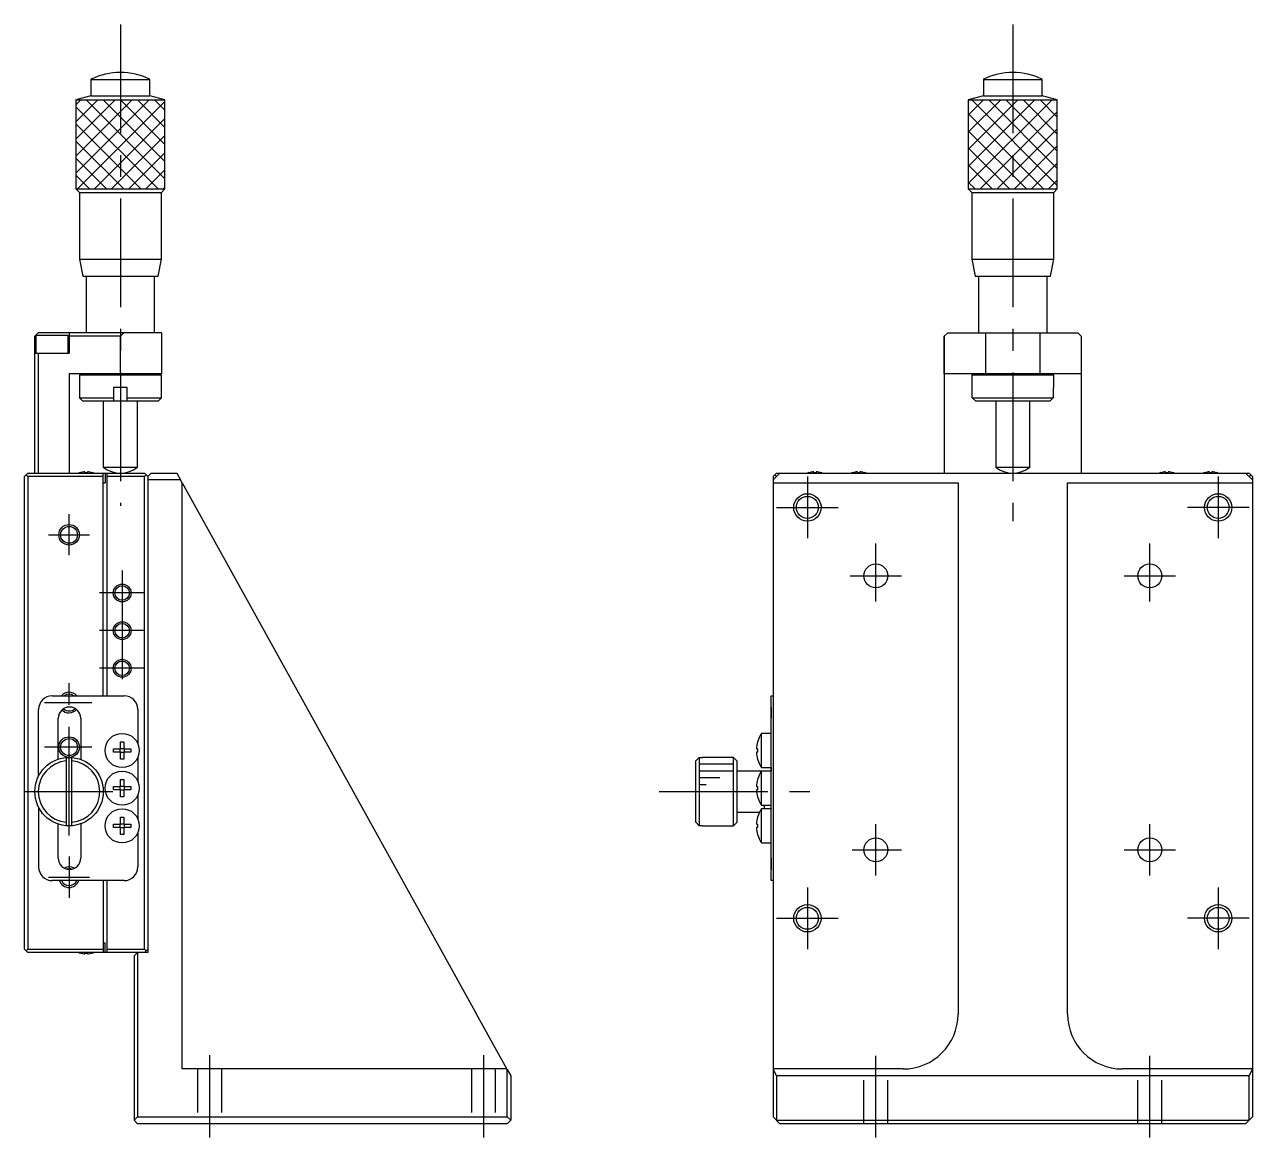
# Model space of a CAD drawing. Extents: x 0 to 391, y -8 to 360.
# Drawn here: x 212 to 391.3, y 105.9 to 268.4 of the extents above; entities that cross this region are included whole.
import ezdxf

# ---------------------------------------------------------------- set-up
doc = ezdxf.new("R2010")
doc.units = 0
doc.header["$LTSCALE"] = 0.5
doc.linetypes.add('CENTER', pattern=[50.8, 31.75, -6.35, 6.35, -6.35])
doc.linetypes.add('DASHED', pattern=[19.05, 12.7, -6.35])
for name, color, linetype in [('MSM_CENTER', 1, 'CENTER'), ('MSM_CONTINUOUS', 7, 'CONTINUOUS'), ('MSM_DASHED', 4, 'DASHED'), ('MSM_NARROW', 5, 'CONTINUOUS')]:
    doc.layers.add(name, color=color, linetype=linetype)

msp = doc.modelspace()

# ---------------------------------------------------------------- linework, layer by layer
at = {"layer": 'MSM_CENTER'}
for p, q in [((225.96, 268.37), (225.96, 198.12)), ((356.28, 268.37), (356.28, 195.87)), ((326.28, 202.37), (326.28, 193.37)), ((386.28, 202.37), (386.28, 193.37)), ((321.78, 197.87), (330.78, 197.87)), ((390.78, 197.87), (381.78, 197.87)), ((218.46, 190.87), (218.46, 196.87)), ((215.46, 193.87), (221.46, 193.87)), ((336.28, 184.12), (336.28, 192.6)), ((376.28, 184.12), (376.28, 192.6)), ((226.21, 188.67), (226.21, 171.15)), ((332.53, 187.87), (340.03, 187.87)), ((372.53, 187.87), (380.03, 187.87)), ((229.51, 185.37), (222.91, 185.37)), ((229.51, 179.87), (222.91, 179.87)), ((229.51, 174.37), (222.91, 174.37)), ((218.46, 149.97), (218.46, 172.5)), ((214.85, 169.37), (221.76, 169.37)), ((221.76, 162.87), (214.85, 162.87)), ((212.06, 156.37), (224.86, 156.37)), ((304.63, 156.37), (326.63, 156.37)), ((336.28, 144.12), (336.28, 151.62)), ((376.28, 144.12), (376.28, 151.62)), ((332.83, 147.87), (340.03, 147.87)), ((372.53, 147.87), (380.03, 147.87)), ((218.46, 146.87), (218.46, 140.87)), ((215.46, 143.87), (221.46, 143.87)), ((326.28, 142.37), (326.28, 133.37)), ((386.28, 142.37), (386.28, 133.37)), ((321.78, 137.87), (330.78, 137.87)), ((390.78, 137.87), (381.78, 137.87)), ((238.96, 117.87), (238.96, 105.87)), ((278.96, 117.87), (278.96, 105.87)), ((336.28, 105.87), (336.28, 117.77)), ((376.28, 105.87), (376.28, 117.77))]:
    msp.add_line(p, q, dxfattribs=at)
at = {"layer": 'MSM_CONTINUOUS'}
for p, q in [((221.66, 260.37), (230.26, 260.37)), ((221.66, 260.37), (221.66, 257.96)), ((230.26, 257.96), (230.26, 260.37)), ((351.98, 260.37), (360.58, 260.37)), ((351.98, 260.37), (351.98, 257.96)), ((360.58, 257.96), (360.58, 260.37)), ((221.66, 257.96), (219.46, 257.37)), ((219.46, 257.37), (232.46, 257.37)), ((219.46, 257.37), (219.46, 244.37)), ((221.66, 257.96), (230.26, 257.96)), ((232.46, 257.37), (230.26, 257.96)), ((232.46, 244.37), (232.46, 257.37)), ((351.98, 257.96), (349.78, 257.37)), ((349.78, 257.37), (362.78, 257.37)), ((349.78, 257.37), (349.78, 244.37)), ((351.98, 257.96), (360.58, 257.96)), ((362.78, 257.37), (360.58, 257.96)), ((362.78, 244.37), (362.78, 257.37)), ((219.46, 244.37), (232.46, 244.37)), ((219.46, 244.37), (219.96, 243.87)), ((231.96, 243.87), (232.46, 244.37)), ((349.78, 244.37), (362.78, 244.37)), ((349.78, 244.37), (350.28, 243.87)), ((362.28, 243.87), (362.78, 244.37)), ((219.96, 243.87), (231.96, 243.87)), ((219.96, 243.87), (219.96, 234.12)), ((231.96, 234.12), (231.96, 243.87)), ((350.28, 243.87), (362.28, 243.87)), ((350.28, 243.87), (350.28, 234.12)), ((362.28, 234.12), (362.28, 243.87)), ((219.96, 234.12), (231.96, 234.12)), ((219.96, 234.12), (220.46, 231.62)), ((231.46, 231.62), (231.96, 234.12)), ((350.28, 234.12), (362.28, 234.12)), ((350.28, 234.12), (350.78, 231.62)), ((361.78, 231.62), (362.28, 234.12)), ((220.46, 231.62), (231.46, 231.62)), ((220.96, 231.62), (220.96, 223.37)), ((230.96, 223.37), (230.96, 231.62)), ((350.78, 231.62), (361.78, 231.62)), ((351.28, 231.62), (351.28, 223.37)), ((361.28, 223.37), (361.28, 231.62)), ((213.96, 223.37), (213.46, 222.87)), ((213.46, 202.87), (213.46, 222.87)), ((218.31, 222.97), (213.61, 222.97)), ((213.61, 222.97), (213.61, 220.37)), ((231.96, 223.37), (213.96, 223.37)), ((218.31, 220.37), (218.31, 222.97)), ((218.46, 223.37), (218.46, 220.37)), ((225.96, 222.87), (218.46, 222.87)), ((226.46, 223.37), (225.96, 222.87)), ((225.96, 217.37), (225.96, 222.87)), ((231.96, 223.37), (231.96, 217.37)), ((346.78, 223.37), (346.28, 222.87)), ((346.28, 217.37), (346.28, 222.87)), ((346.28, 222.87), (346.28, 202.87)), ((346.78, 223.37), (365.78, 223.37)), ((352.28, 223.37), (352.28, 217.37)), ((360.28, 217.37), (360.28, 223.37)), ((366.28, 222.87), (365.78, 223.37)), ((366.28, 222.87), (366.28, 202.87)), ((213.46, 220.37), (218.46, 220.37)), ((213.96, 220.37), (213.96, 202.87)), ((231.96, 217.37), (218.46, 217.37)), ((218.46, 217.37), (218.46, 202.87)), ((220.16, 217.37), (219.96, 217.17)), ((231.96, 217.17), (219.96, 217.17)), ((219.96, 217.17), (219.96, 213.87)), ((231.96, 217.17), (231.76, 217.37)), ((231.96, 213.87), (231.96, 217.17)), ((366.28, 217.37), (346.28, 217.37)), ((346.28, 217.37), (346.28, 202.87)), ((350.48, 217.37), (350.28, 217.17)), ((362.28, 217.17), (350.28, 217.17)), ((350.28, 217.17), (350.28, 215.37)), ((362.28, 217.17), (362.08, 217.37)), ((362.28, 215.37), (362.28, 217.17)), ((226.96, 215.37), (224.96, 215.37)), ((224.96, 215.37), (224.96, 213.37)), ((226.96, 213.37), (226.96, 215.37)), ((350.36, 215.37), (350.28, 215.37)), ((350.36, 213.87), (350.36, 215.37)), ((362.28, 215.37), (362.19, 215.37)), ((362.19, 215.37), (362.19, 213.87)), ((219.96, 213.87), (224.96, 213.87)), ((219.96, 213.87), (220.46, 213.37)), ((226.96, 213.87), (231.96, 213.87)), ((231.46, 213.37), (231.96, 213.87)), ((350.36, 213.87), (362.19, 213.87)), ((350.87, 213.37), (350.36, 213.87)), ((362.19, 213.87), (361.69, 213.37)), ((231.46, 213.37), (220.46, 213.37)), ((223.46, 213.37), (223.46, 203.75)), ((228.46, 203.75), (228.46, 213.37)), ((361.69, 213.37), (350.87, 213.37)), ((353.78, 213.37), (353.78, 203.75)), ((358.78, 203.75), (358.78, 213.37)), ((211.96, 202.37), (212.46, 202.87)), ((212.46, 202.87), (229.46, 202.87)), ((220.07, 202.94), (220.07, 202.95)), ((220.78, 202.94), (220.78, 203.06)), ((221.14, 202.94), (220.78, 202.94)), ((221.14, 203.06), (221.14, 202.94)), ((221.85, 202.95), (221.85, 202.94)), ((223.46, 203.75), (228.46, 203.75)), ((223.46, 170.37), (223.46, 202.87)), ((223.71, 202.87), (223.71, 201.47)), ((223.96, 202.87), (223.96, 170.37)), ((229.46, 202.87), (229.96, 202.37)), ((230.46, 202.87), (229.96, 202.37)), ((230.46, 202.87), (234.18, 202.87)), ((234.18, 202.87), (234.73, 201.87)), ((321.28, 202.37), (321.78, 202.87)), ((322.28, 202.87), (321.28, 201.87)), ((321.78, 202.87), (390.78, 202.87)), ((326.49, 202.94), (326.49, 202.95)), ((327.2, 202.94), (327.2, 203.06)), ((327.56, 202.94), (327.2, 202.94)), ((327.56, 203.06), (327.56, 202.94)), ((328.27, 202.95), (328.26, 202.94)), ((332.89, 202.94), (332.89, 202.95)), ((333.6, 202.94), (333.6, 203.06)), ((333.96, 202.94), (333.6, 202.94)), ((333.96, 203.06), (333.96, 202.94)), ((334.67, 202.95), (334.66, 202.94)), ((353.78, 203.75), (358.78, 203.75)), ((377.89, 202.94), (377.89, 202.95)), ((378.6, 202.94), (378.6, 203.06)), ((378.96, 202.94), (378.6, 202.94)), ((378.96, 203.06), (378.96, 202.94)), ((379.67, 202.95), (379.66, 202.94)), ((384.29, 202.94), (384.29, 202.95)), ((385, 202.94), (385, 203.06)), ((385.36, 202.94), (385, 202.94)), ((385.36, 203.06), (385.36, 202.94)), ((386.07, 202.95), (386.06, 202.94)), ((391.28, 201.87), (390.28, 202.87)), ((391.28, 202.37), (390.78, 202.87)), ((211.96, 133.37), (211.96, 202.37)), ((212.46, 202.37), (212.21, 202.62)), ((212.46, 202.37), (212.46, 133.37)), ((223.46, 202.37), (212.46, 202.37)), ((223.46, 201.47), (223.71, 201.47)), ((229.46, 202.37), (223.96, 202.37)), ((229.71, 202.62), (229.46, 202.37)), ((229.46, 133.37), (229.46, 202.37)), ((229.96, 202.37), (229.96, 132.87)), ((234.73, 201.87), (229.96, 201.87)), ((234.96, 201.47), (234.73, 201.87)), ((234.96, 115.87), (234.96, 201.47)), ((234.96, 201.47), (277.97, 123.87)), ((321.28, 202.37), (321.28, 108.87)), ((321.28, 201.47), (348.28, 201.47)), ((321.53, 202.62), (321.78, 202.37)), ((348.28, 201.47), (348.28, 123.87)), ((364.28, 201.47), (391.28, 201.47)), ((364.28, 123.87), (364.28, 201.47)), ((390.78, 202.37), (391.03, 202.62)), ((391.28, 202.37), (391.28, 108.87)), ((216.01, 170.37), (226.51, 170.37)), ((320.98, 170.37), (321.28, 170.37)), ((320.98, 143.37), (320.98, 170.37)), ((320.98, 168.72), (320.98, 167.07)), ((214.01, 158.65), (214.01, 168.37)), ((216.86, 161.11), (216.86, 167.07)), ((220.16, 167.07), (220.16, 161.07)), ((228.51, 168.37), (228.51, 163.35)), ((320.98, 164.87), (320.98, 167.07)), ((225.95, 163.63), (226.47, 163.63)), ((225.95, 162.63), (225.95, 163.63)), ((226.47, 163.63), (226.47, 162.63)), ((319.01, 163.63), (319.02, 163.63)), ((319.59, 159.87), (319.59, 164.87)), ((320.98, 164.87), (319.59, 164.87)), ((224.95, 162.63), (225.95, 162.63)), ((224.95, 162.11), (224.95, 162.63)), ((225.95, 162.11), (224.95, 162.11)), ((225.91, 162.11), (225.91, 162.63)), ((225.95, 162.67), (226.47, 162.67)), ((225.95, 161.11), (225.95, 162.11)), ((226.47, 162.07), (225.95, 162.07)), ((226.47, 162.63), (227.47, 162.63)), ((226.47, 162.11), (226.47, 161.11)), ((227.47, 162.11), (226.47, 162.11)), ((226.51, 162.63), (226.51, 162.11)), ((227.47, 162.63), (227.47, 162.11)), ((228.51, 161.39), (228.51, 157.85)), ((318.84, 162.63), (319.02, 162.63)), ((319.02, 162.11), (318.84, 162.11)), ((319.02, 162.63), (319.02, 162.11)), ((218.06, 161.36), (218.06, 151.39)), ((218.86, 151.39), (218.86, 161.36)), ((226.47, 161.11), (225.95, 161.11)), ((309.98, 160.85), (310.48, 161.36)), ((309.98, 151.89), (309.98, 160.85)), ((310.48, 161.36), (310.48, 151.39)), ((310.48, 161.36), (310.98, 161.36)), ((310.98, 161.36), (310.98, 161.37)), ((315.48, 161.37), (310.98, 161.37)), ((315.48, 151.37), (315.48, 161.37)), ((315.98, 160.87), (315.48, 161.37)), ((315.98, 160.87), (315.98, 151.87)), ((319.02, 161.11), (319.01, 161.11)), ((319.59, 159.87), (320.98, 159.87)), ((320.98, 159.87), (320.98, 159.37)), ((225.95, 158.13), (226.47, 158.13)), ((225.95, 157.13), (225.95, 158.13)), ((226.47, 158.13), (226.47, 157.13)), ((320.98, 159.37), (315.98, 159.37)), ((319.01, 158.13), (319.02, 158.13)), ((319.59, 154.37), (319.59, 159.37)), ((224.95, 157.13), (225.95, 157.13)), ((224.95, 156.61), (224.95, 157.13)), ((225.95, 156.61), (224.95, 156.61)), ((225.91, 156.61), (225.91, 157.13)), ((225.95, 157.17), (226.47, 157.17)), ((225.95, 155.61), (225.95, 156.61)), ((226.47, 156.57), (225.95, 156.57)), ((226.47, 157.13), (227.47, 157.13)), ((226.47, 156.61), (226.47, 155.61)), ((227.47, 156.61), (226.47, 156.61)), ((226.51, 157.13), (226.51, 156.61)), ((227.47, 157.13), (227.47, 156.61)), ((318.84, 157.13), (319.02, 157.13)), ((319.02, 156.61), (318.84, 156.61)), ((319.02, 157.13), (319.02, 156.61)), ((226.47, 155.61), (225.95, 155.61)), ((228.51, 155.89), (228.51, 152.35)), ((319.02, 155.61), (319.01, 155.61)), ((319.59, 154.37), (320.98, 154.37)), ((319.98, 154.37), (319.98, 153.87)), ((214.01, 154.09), (214.01, 145.37)), ((225.95, 152.63), (226.47, 152.63)), ((225.95, 151.63), (225.95, 152.63)), ((226.47, 152.63), (226.47, 151.63)), ((315.98, 153.37), (319.3, 153.37)), ((319.01, 152.63), (319.02, 152.63)), ((319.59, 148.87), (319.59, 153.87)), ((320.98, 153.87), (319.59, 153.87)), ((320.98, 153.9), (320.98, 153.87)), ((216.86, 146.67), (216.86, 151.63)), ((220.16, 151.67), (220.16, 146.67)), ((224.95, 151.63), (225.95, 151.63)), ((224.95, 151.11), (224.95, 151.63)), ((225.95, 151.11), (224.95, 151.11)), ((225.91, 151.11), (225.91, 151.63)), ((225.95, 151.67), (226.47, 151.67)), ((225.95, 150.11), (225.95, 151.11)), ((226.47, 151.07), (225.95, 151.07)), ((226.47, 151.63), (227.47, 151.63)), ((226.47, 151.11), (226.47, 150.11)), ((227.47, 151.11), (226.47, 151.11)), ((226.51, 151.63), (226.51, 151.11)), ((227.47, 151.63), (227.47, 151.11)), ((310.48, 151.39), (309.98, 151.89)), ((310.98, 151.39), (310.48, 151.39)), ((310.98, 151.37), (310.98, 151.39)), ((310.98, 151.37), (315.48, 151.37)), ((315.48, 151.37), (315.98, 151.87)), ((318.84, 151.63), (319.02, 151.63)), ((319.02, 151.11), (318.84, 151.11)), ((319.02, 151.63), (319.02, 151.11)), ((226.47, 150.11), (225.95, 150.11)), ((228.51, 150.39), (228.51, 145.37)), ((319.02, 150.11), (319.01, 150.11)), ((319.59, 148.87), (320.98, 148.87)), ((320.98, 146.67), (320.98, 148.87)), ((320.98, 146.67), (320.98, 145.02)), ((226.51, 143.37), (216.01, 143.37)), ((223.46, 143.37), (223.46, 132.87)), ((223.96, 143.37), (223.96, 132.87)), ((321.28, 143.37), (320.98, 143.37)), ((212.46, 132.87), (211.96, 133.37)), ((212.21, 133.12), (212.46, 133.37)), ((212.46, 133.37), (223.46, 133.37)), ((229.96, 132.87), (212.46, 132.87)), ((220.07, 132.8), (220.07, 132.8)), ((220.78, 132.8), (221.14, 132.8)), ((220.78, 132.68), (220.78, 132.8)), ((221.14, 132.68), (221.14, 132.8)), ((221.85, 132.8), (221.85, 132.8)), ((223.46, 134.27), (223.71, 134.27)), ((223.71, 132.87), (223.71, 134.27)), ((223.96, 133.37), (229.46, 133.37)), ((228.46, 132.87), (227.96, 132.37)), ((228.46, 132.87), (228.46, 108.87)), ((229.96, 133.37), (229.46, 132.87)), ((229.46, 133.37), (229.71, 133.12)), ((227.96, 132.37), (227.96, 108.37)), ((282.4, 115.87), (277.97, 123.87)), ((282.4, 115.87), (234.96, 115.87)), ((282.46, 115.77), (282.4, 115.87)), ((282.46, 108.87), (282.46, 115.77)), ((282.46, 115.77), (282.96, 114.87)), ((282.96, 114.87), (282.96, 108.37)), ((340.28, 115.87), (321.28, 115.87)), ((321.28, 115.77), (321.78, 114.87)), ((390.78, 114.87), (321.78, 114.87)), ((321.78, 114.87), (321.78, 108.37)), ((391.28, 115.87), (372.28, 115.87)), ((390.78, 114.87), (391.28, 115.77)), ((390.78, 108.37), (390.78, 114.87)), ((228.46, 108.87), (227.96, 108.37)), ((228.46, 107.87), (227.96, 108.37)), ((228.46, 108.87), (282.46, 108.87)), ((282.46, 107.87), (228.46, 107.87)), ((282.96, 108.37), (282.46, 108.87)), ((282.46, 107.87), (282.96, 108.37)), ((322.28, 107.87), (321.28, 108.87)), ((321.78, 108.37), (390.78, 108.37)), ((390.28, 107.87), (322.28, 107.87)), ((391.28, 108.87), (390.28, 107.87))]:
    msp.add_line(p, q, dxfattribs=at)
for centre, radius in [((326.28, 197.87), 1.6), ((386.28, 197.87), 1.6), ((218.46, 193.87), 1.23), ((336.28, 187.87), 1.75), ((376.28, 187.87), 1.75), ((226.21, 185.37), 1.06), ((226.21, 179.87), 1.06), ((226.21, 174.37), 1.06), ((218.46, 162.87), 1.23), ((226.21, 162.37), 2.5), ((218.46, 156.37), 5), ((226.21, 156.87), 2.5), ((226.21, 151.37), 2.5), ((336.28, 147.87), 1.75), ((376.28, 147.87), 1.75), ((326.28, 137.87), 1.6), ((386.28, 137.87), 1.6)]:
    msp.add_circle(centre, radius, dxfattribs=at)
for centre, radius, start, end in [((225.96, 251.63), 9.75, 63.8162, 116.1838), ((356.28, 251.63), 9.75, 63.8162, 116.1838), ((220.96, 199.87), 3.2, 106.1225, 110.3641), ((220.96, 199.87), 3.19, 93.2297, 106.1067), ((220.96, 199.87), 3.19, 73.8933, 86.7703), ((220.96, 199.87), 3.2, 69.6359, 73.8775), ((225.96, 206.87), 4, 231.3178, 308.6822), ((327.38, 199.87), 3.2, 106.1225, 110.3641), ((327.38, 199.87), 3.19, 93.2297, 106.1067), ((327.38, 199.87), 3.19, 73.8933, 86.7703), ((327.38, 199.87), 3.2, 69.6359, 73.8775), ((333.78, 199.87), 3.2, 106.1225, 110.3641), ((333.78, 199.87), 3.19, 93.2297, 106.1067), ((333.78, 199.87), 3.19, 73.8933, 86.7703), ((333.78, 199.87), 3.2, 69.6359, 73.8775), ((356.28, 206.87), 4, 231.3178, 308.6822), ((378.78, 199.87), 3.2, 106.1225, 110.3641), ((378.78, 199.87), 3.19, 93.2297, 106.1067), ((378.78, 199.87), 3.19, 73.8933, 86.7703), ((378.78, 199.87), 3.2, 69.6359, 73.8775), ((385.18, 199.87), 3.2, 106.1225, 110.3641), ((385.18, 199.87), 3.19, 93.2297, 106.1067), ((385.18, 199.87), 3.19, 73.8933, 86.7703), ((385.18, 199.87), 3.2, 69.6359, 73.8775), ((216.01, 168.37), 2, 90, 180), ((218.46, 169.37), 1.23, 54.4233, 125.5767), ((226.51, 168.37), 2, 0, 90), ((218.51, 167.07), 1.65, 0, 180), ((218.46, 169.37), 1.23, 227.4256, 315.0651), ((323.33, 162.37), 4.49, 163.7306, 176.6822), ((323.33, 162.37), 4.5, 146.251, 163.7142), ((323.33, 162.37), 4.49, 183.3178, 196.2694), ((218.46, 156.37), 4.5, 95.0997, 264.9003), ((218.46, 156.37), 4.5, 275.0997, 84.9003), ((323.33, 162.37), 4.5, 196.2858, 213.749), ((323.33, 156.87), 4.49, 163.7306, 176.6822), ((323.33, 156.87), 4.5, 146.251, 163.7142), ((323.33, 156.87), 4.49, 183.3178, 196.2694), ((323.33, 156.87), 4.5, 196.2858, 213.749), ((323.33, 151.37), 4.49, 163.7306, 176.6822), ((323.33, 151.37), 4.5, 146.251, 163.7142), ((323.33, 151.37), 4.49, 183.3178, 196.2694), ((323.33, 151.37), 4.5, 196.2858, 213.749), ((216.01, 145.37), 2, 180, 270), ((218.51, 146.67), 1.65, 180, 0), ((226.51, 145.37), 2, 270, 0), ((218.46, 143.87), 1.23, 73.3475, 104.6065), ((218.46, 143.87), 1.23, 203.9958, 336.0042), ((220.96, 135.87), 3.2, 249.6359, 253.8775), ((220.96, 135.87), 3.19, 253.8933, 266.7703), ((220.96, 135.87), 3.19, 273.2297, 286.1067), ((220.96, 135.87), 3.2, 286.1225, 290.3641), ((340.28, 123.87), 8, 270, 0), ((372.28, 123.87), 8, 180, 270)]:
    msp.add_arc(centre, radius, start, end, dxfattribs=at)
at = {"layer": 'MSM_DASHED'}
for p, q in [((237.21, 115.87), (237.21, 107.87)), ((240.71, 115.87), (240.71, 107.87)), ((277.21, 115.87), (277.21, 107.87)), ((280.71, 115.87), (280.71, 107.87)), ((334.53, 107.87), (334.53, 115.77)), ((338.03, 107.87), (338.03, 115.77)), ((374.53, 107.87), (374.53, 115.77)), ((378.03, 107.87), (378.03, 115.77))]:
    msp.add_line(p, q, dxfattribs=at)
at = {"layer": 'MSM_NARROW'}
for p, q in [((219.46, 256.65), (220.18, 257.37)), ((219.46, 254.15), (222.68, 257.37)), ((219.46, 251.65), (225.18, 257.37)), ((219.46, 249.15), (227.68, 257.37)), ((219.46, 246.65), (230.18, 257.37)), ((219.68, 244.37), (232.46, 257.15)), ((220.95, 257.37), (232.46, 245.86)), ((223.45, 257.37), (232.46, 248.36)), ((225.95, 257.37), (232.46, 250.86)), ((228.45, 257.37), (232.46, 253.36)), ((230.95, 257.37), (232.46, 255.86)), ((349.78, 255.14), (352.01, 257.37)), ((349.78, 252.64), (354.51, 257.37)), ((349.78, 250.14), (357.01, 257.37)), ((349.78, 247.64), (359.51, 257.37)), ((349.78, 245.14), (362.01, 257.37)), ((350.28, 257.37), (362.78, 244.87)), ((352.78, 257.37), (362.78, 247.37)), ((355.28, 257.37), (362.78, 249.87)), ((357.78, 257.37), (362.78, 252.37)), ((360.28, 257.37), (362.78, 254.87)), ((362.78, 257.37), (362.78, 257.37)), ((219.46, 256.36), (231.45, 244.37)), ((222.18, 244.37), (232.46, 254.65)), ((349.78, 255.37), (360.78, 244.37)), ((351.51, 244.37), (362.78, 255.64)), ((219.46, 253.86), (228.95, 244.37)), ((349.78, 252.87), (358.28, 244.37)), ((354.01, 244.37), (362.78, 253.14)), ((219.46, 251.36), (226.45, 244.37)), ((224.68, 244.37), (232.46, 252.15)), ((227.18, 244.37), (232.46, 249.65)), ((349.78, 250.37), (355.78, 244.37)), ((356.51, 244.37), (362.78, 250.64)), ((219.46, 248.86), (223.95, 244.37)), ((349.78, 247.87), (353.28, 244.37)), ((359.01, 244.37), (362.78, 248.14)), ((219.46, 246.36), (221.45, 244.37)), ((229.68, 244.37), (232.46, 247.15)), ((232.18, 244.37), (232.46, 244.65)), ((349.78, 245.37), (350.78, 244.37)), ((361.51, 244.37), (362.78, 245.64)), ((315.48, 160.37), (310.48, 160.37)), ((315.48, 159.37), (310.48, 159.37)), ((313.48, 158.37), (310.48, 158.37)), ((311.48, 157.37), (310.48, 157.37))]:
    msp.add_line(p, q, dxfattribs=at)
for centre, radius in [((326.28, 197.87), 2), ((386.28, 197.87), 2), ((218.46, 193.87), 1.5), ((226.21, 185.37), 1.3), ((226.21, 179.87), 1.3), ((226.21, 174.37), 1.3), ((218.46, 162.87), 1.5), ((326.28, 137.87), 2), ((386.28, 137.87), 2)]:
    msp.add_circle(centre, radius, dxfattribs=at)
for centre, start, end in [((218.46, 169.37), 41.8102, 138.1898), ((218.46, 169.37), 225.543, 316.9477), ((218.46, 143.87), 60.2883, 117.6657), ((218.46, 143.87), 199.4712, 340.5288)]:
    msp.add_arc(centre, 1.5, start, end, dxfattribs=at)

doc.saveas('drawing.dxf')
